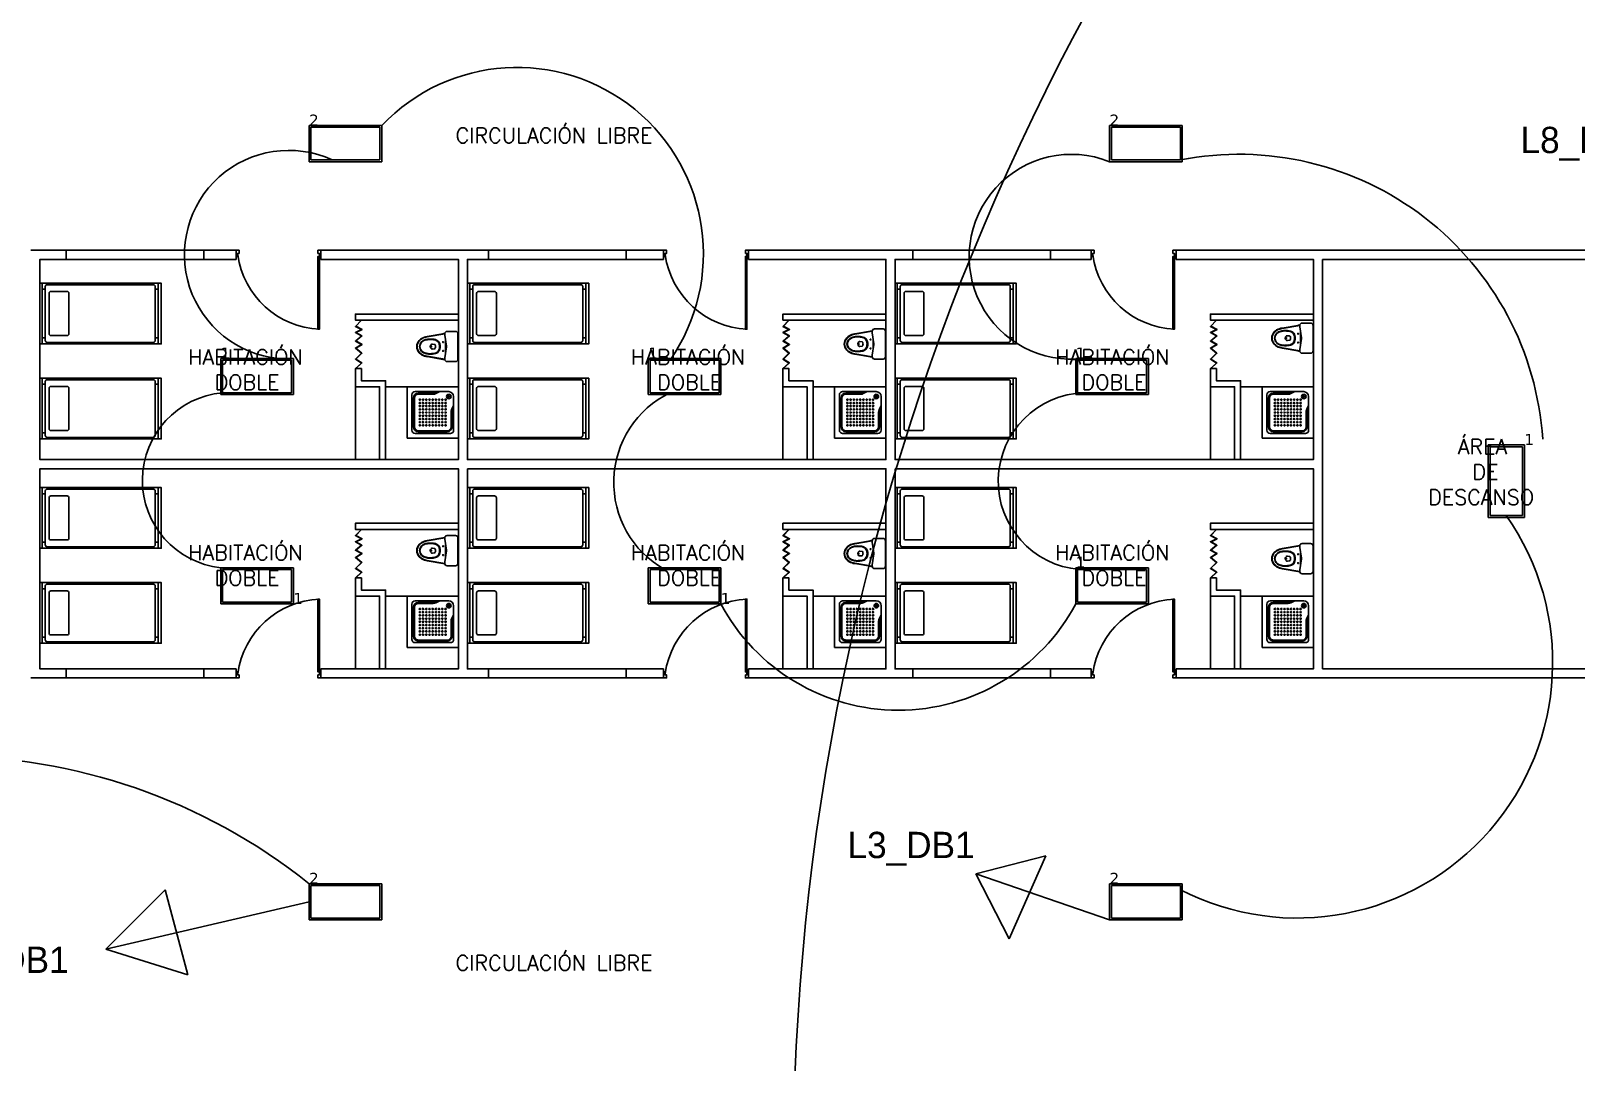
# Model space of a CAD drawing. Header units: metres. Extents: x -24 to 527, y -154 to 95.
# Drawn here: x 16.04 to 41.52, y 31.71 to 48.71 of the extents above; entities that cross this region are included whole.
import ezdxf

# ---------------------------------------------------------------- set-up
doc = ezdxf.new("R2010")
doc.units = ezdxf.units.M
doc.header["$MEASUREMENT"] = 0
for name, color, linetype in [('AN-TEXTO', 3, 'Continuous'), ('AR-MOBILIRIO', 1, 'Continuous'), ('AR-MUROS', 6, 'Continuous'), ('AR-PUERTAS', 2, 'Continuous'), ('AR-VENTANAS', 2, 'Continuous'), ('S.H.', 2, 'Continuous')]:
    doc.layers.add(name, color=color, linetype=linetype)
doc.styles.add('REGULAR-2.5', font='romans.shx', dxfattribs={"height": 2.5})
doc.styles.add('TableTextStyle', font='')
doc.styles.get('TableTextStyle').set_extended_font_data('VERDANA.TTF')

# ---------------------------------------------------------------- blocks, each defined once
blk = doc.blocks.new('31643339')
at = {"layer": 'AR-MOBILIRIO'}
for p, q in [((0.038, 0.5), (0.038, -0.5)), ((0.038, 0.4), (0.087, 0.4)), ((1.9, 0.4), (1.95, 0.4)), ((1.95, 0.5), (1.95, -0.5)), ((0.038, -0.4), (0.087, -0.4)), ((1.9, -0.4), (1.95, -0.4))]:
    blk.add_line(p, q, dxfattribs=at)
blk.add_lwpolyline([(0, -0.5), (0, 0.5), (2, 0.5), (2, -0.5)], close=True, dxfattribs=at)
for points in [[(1.87, 0.475, -0.414214), (1.9, 0.445), (1.9, -0.445, -0.414214), (1.87, -0.475), (0.117, -0.475, -0.414214), (0.087, -0.445), (0.087, 0.445, -0.414214), (0.117, 0.475)], [(0.15, -0.332, 0.414214), (0.18, -0.362), (0.447, -0.362, 0.414214), (0.477, -0.332), (0.477, 0.333, 0.414214), (0.447, 0.363), (0.18, 0.363, 0.414214), (0.15, 0.333)]]:
    blk.add_lwpolyline(points, format="xyb", close=True, dxfattribs=at)
blk = doc.blocks.new('AR-PUERTA 2')
at = {"layer": 'AR-PUERTAS', "linetype": 'Continuous'}
for points in [[(-1.354, -0.058), (-1.354, -0.008), (-1.329, -0.008), (-1.329, 0.042), (-1.379, 0.042), (-1.379, -0.058)], [(-0.029, -0.008), (-0.029, 0.042), (0.021, 0.042), (0.021, -0.058), (-0.004, -0.058), (-0.004, -0.008)], [(-0.004, -0.058), (-0.004, -1.258), (-0.029, -1.258), (-0.029, -0.058)]]:
    blk.add_lwpolyline(points, close=True, dxfattribs=at)
blk.add_arc((0.061, 0.169), 1.428, 188.1236, 267.3924, dxfattribs=at)
blk = doc.blocks.new('AR-PUERTA ACORDION')
at = {"layer": 'AR-PUERTAS'}
blk.add_lwpolyline([(-0.386, 0.049), (-0.288, -0.046), (-0.235, 0.057), (-0.185, -0.044), (-0.129, 0.054), (-0.046, -0.045), (0.01, 0.056), (0.073, -0.046), (0.158, 0.053), (0.252, -0.046), (0.317, 0.054), (0.41, -0.047), (0.41, -0.054), (0.318, 0.046), (0.253, -0.054), (0.158, 0.046), (0.072, -0.054), (0.01, 0.046), (-0.045, -0.054), (-0.128, 0.046), (-0.185, -0.054), (-0.235, 0.046), (-0.287, -0.054), (-0.39, 0.046)], close=True, dxfattribs=at)
blk = doc.blocks.new('A$C05366594')
at = {"layer": 'AR-MOBILIRIO', "linetype": 'Continuous'}
for p, q in [((0, 0), (0, 0.72)), ((0, 0.72), (0.72, 0.72)), ((0.113, 0.653), (0.585, 0.653)), ((0.428, 0.653), (0.397, 0.637)), ((0.72, 0.72), (0.72, 0)), ((0.068, 0.113), (0.068, 0.608)), ((0.09, 0.563), (0.09, 0.158)), ((0.367, 0.63), (0.158, 0.63)), ((0.653, 0.585), (0.653, 0.113)), ((0.63, 0.367), (0.63, 0.158)), ((0.653, 0.428), (0.637, 0.397)), ((0.72, 0), (0, 0)), ((0.608, 0.068), (0.113, 0.068)), ((0.563, 0.09), (0.158, 0.09))]:
    blk.add_line(p, q, dxfattribs=at)
at = {"layer": 'AR-MOBILIRIO', "color": 250}
for p, q in [((0.458, 0.653), (0.403, 0.625)), ((0.104, 0.563), (0.104, 0.158)), ((0.367, 0.617), (0.158, 0.617)), ((0.653, 0.458), (0.625, 0.403)), ((0.617, 0.367), (0.617, 0.158)), ((0.563, 0.104), (0.158, 0.104))]:
    blk.add_line(p, q, dxfattribs=at)
at = {"layer": 'AR-MOBILIRIO', "linetype": 'Continuous'}
for centre, major_axis, start_param, end_param in [((0.113, 0.608), (0.0318, 0.0318), 0.785398, 2.356194), ((0.585, 0.585), (0.0477, 0.0477), 5.497787, 7.068583), ((0.158, 0.563), (0.0477, 0.0477), 0.785398, 2.356194), ((0.367, 0.698), (0.0477, 0.0477), 3.926991, 4.390638), ((0.698, 0.367), (-0.0477, 0.0477), 0.321751, 0.785398), ((0.113, 0.113), (-0.0318, 0.0318), 0.785398, 2.356194), ((0.158, 0.158), (-0.0477, 0.0477), 0.785398, 2.356194), ((0.158, 0.158), (-0.0477, 0.0477), 0.785398, 2.356194), ((0.563, 0.158), (0.0477, 0.0477), 3.926991, 5.497787), ((0.608, 0.113), (-0.0318, 0.0318), 2.356194, 3.926991)]:
    blk.add_ellipse(centre, major_axis=major_axis, ratio=1, start_param=start_param, end_param=end_param, dxfattribs=at)
at = {"layer": 'AR-MOBILIRIO', "color": 250}
for centre, major_axis, start_param, end_param in [((0.158, 0.563), (-0.0382, 0.0382), -0.785398, 0.785398), ((0.18, 0.54), (-0.00636, 0.00636), -0.785398, 5.497787), ((0.18, 0.495), (-0.00636, 0.00636), -0.785398, 5.497787), ((0.18, 0.45), (-0.00636, 0.00636), -0.785398, 5.497787), ((0.225, 0.54), (0.00636, 0.00636), 0.785398, 7.068583), ((0.225, 0.495), (0.00636, 0.00636), 0.785398, 7.068583), ((0.225, 0.45), (0.00636, 0.00636), 0.785398, 7.068583), ((0.27, 0.54), (0.00636, 0.00636), 0.785398, 7.068583), ((0.27, 0.495), (0.00636, 0.00636), 0.785398, 7.068583), ((0.27, 0.45), (0.00636, 0.00636), 0.785398, 7.068583), ((0.315, 0.54), (-0.00636, 0.00636), -0.785398, 5.497787), ((0.315, 0.495), (-0.00636, 0.00636), -0.785398, 5.497787), ((0.315, 0.45), (-0.00636, 0.00636), -0.785398, 5.497787), ((0.36, 0.54), (-0.00636, 0.00636), -0.785398, 5.497787), ((0.36, 0.495), (-0.00636, 0.00636), -0.785398, 5.497787), ((0.36, 0.45), (-0.00636, 0.00636), -0.785398, 5.497787), ((0.367, 0.698), (0.0573, 0.0573), 3.926991, 4.390638), ((0.405, 0.54), (-0.00636, 0.00636), -0.785398, 5.497787), ((0.405, 0.495), (-0.00636, 0.00636), -0.785398, 5.497787), ((0.405, 0.45), (-0.00636, 0.00636), -0.785398, 5.497787), ((0.45, 0.54), (0.00636, 0.00636), 0.785398, 7.068583), ((0.45, 0.495), (0.00636, 0.00636), 0.785398, 7.068583), ((0.45, 0.45), (0.00636, 0.00636), 0.785398, 7.068583), ((0.495, 0.54), (0.00636, 0.00636), 0.785398, 7.068583), ((0.495, 0.495), (0.00636, 0.00636), 0.785398, 7.068583), ((0.495, 0.45), (0.00636, 0.00636), 0.785398, 7.068583), ((0.54, 0.54), (-0.00636, 0.00636), -0.785398, 5.497787), ((0.54, 0.495), (-0.00636, 0.00636), -0.785398, 5.497787), ((0.54, 0.45), (-0.00636, 0.00636), -0.785398, 5.497787), ((0.585, 0.585), (0.0223, 0.0223), 0.785398, 7.068583), ((0.585, 0.585), (-0.00955, 0.00955), -0.785398, 5.497787), ((0.576, 0.585), (0.00286, 0.00286), 0.785398, 7.068583), ((0.581, 0.592), (0.00286, 0.00286), 0.785398, 7.068583), ((0.581, 0.578), (0.00286, 0.00286), 0.785398, 7.068583), ((0.589, 0.592), (0.00286, 0.00286), 0.785398, 7.068583), ((0.589, 0.578), (0.00286, 0.00286), 0.785398, 7.068583), ((0.594, 0.585), (0.00286, 0.00286), 0.785398, 7.068583), ((0.18, 0.405), (-0.00636, 0.00636), -0.785398, 5.497787), ((0.18, 0.36), (-0.00636, 0.00636), -0.785398, 5.497787), ((0.18, 0.315), (-0.00636, 0.00636), -0.785398, 5.497787), ((0.18, 0.27), (-0.00636, 0.00636), -0.785398, 5.497787), ((0.18, 0.225), (-0.00636, 0.00636), -0.785398, 5.497787), ((0.225, 0.405), (0.00636, 0.00636), 0.785398, 7.068583), ((0.225, 0.36), (0.00636, 0.00636), 0.785398, 7.068583), ((0.225, 0.315), (0.00636, 0.00636), 0.785398, 7.068583), ((0.225, 0.27), (0.00636, 0.00636), 0.785398, 7.068583), ((0.225, 0.225), (0.00636, 0.00636), 0.785398, 7.068583), ((0.27, 0.405), (0.00636, 0.00636), 0.785398, 7.068583), ((0.27, 0.36), (0.00636, 0.00636), 0.785398, 7.068583), ((0.27, 0.315), (0.00636, 0.00636), 0.785398, 7.068583), ((0.27, 0.27), (0.00636, 0.00636), 0.785398, 7.068583), ((0.27, 0.225), (0.00636, 0.00636), 0.785398, 7.068583), ((0.315, 0.36), (-0.00636, 0.00636), -0.785398, 5.497787), ((0.315, 0.315), (-0.00636, 0.00636), -0.785398, 5.497787), ((0.315, 0.27), (-0.00636, 0.00636), -0.785398, 5.497787), ((0.315, 0.225), (-0.00636, 0.00636), -0.785398, 5.497787), ((0.315, 0.405), (-0.00636, 0.00636), -0.785398, 5.497787), ((0.36, 0.405), (-0.00636, 0.00636), -0.785398, 5.497787), ((0.36, 0.36), (-0.00636, 0.00636), -0.785398, 5.497787), ((0.36, 0.315), (-0.00636, 0.00636), -0.785398, 5.497787), ((0.36, 0.27), (-0.00636, 0.00636), -0.785398, 5.497787), ((0.36, 0.225), (-0.00636, 0.00636), -0.785398, 5.497787), ((0.405, 0.405), (-0.00636, 0.00636), -0.785398, 5.497787), ((0.405, 0.36), (-0.00636, 0.00636), -0.785398, 5.497787), ((0.405, 0.315), (-0.00636, 0.00636), -0.785398, 5.497787), ((0.405, 0.27), (-0.00636, 0.00636), -0.785398, 5.497787), ((0.405, 0.225), (-0.00636, 0.00636), -0.785398, 5.497787), ((0.45, 0.405), (0.00636, 0.00636), 0.785398, 7.068583), ((0.45, 0.36), (0.00636, 0.00636), 0.785398, 7.068583), ((0.45, 0.315), (0.00636, 0.00636), 0.785398, 7.068583), ((0.45, 0.27), (0.00636, 0.00636), 0.785398, 7.068583), ((0.45, 0.225), (0.00636, 0.00636), 0.785398, 7.068583), ((0.495, 0.405), (0.00636, 0.00636), 0.785398, 7.068583), ((0.495, 0.36), (0.00636, 0.00636), 0.785398, 7.068583), ((0.495, 0.315), (0.00636, 0.00636), 0.785398, 7.068583), ((0.495, 0.27), (0.00636, 0.00636), 0.785398, 7.068583), ((0.495, 0.225), (0.00636, 0.00636), 0.785398, 7.068583), ((0.54, 0.36), (-0.00636, 0.00636), -0.785398, 5.497787), ((0.54, 0.315), (-0.00636, 0.00636), -0.785398, 5.497787), ((0.54, 0.27), (-0.00636, 0.00636), -0.785398, 5.497787), ((0.54, 0.225), (-0.00636, 0.00636), -0.785398, 5.497787), ((0.54, 0.405), (-0.00636, 0.00636), -0.785398, 5.497787), ((0.698, 0.367), (-0.0573, 0.0573), 0.321751, 0.785398), ((0.158, 0.158), (-0.0382, 0.0382), 0.785398, 2.356194), ((0.158, 0.158), (0.0382, 0.0382), 2.356194, 3.926991), ((0.18, 0.18), (-0.00636, 0.00636), -0.785398, 5.497787), ((0.225, 0.18), (0.00636, 0.00636), 0.785398, 7.068583), ((0.27, 0.18), (0.00636, 0.00636), 0.785398, 7.068583), ((0.315, 0.18), (-0.00636, 0.00636), -0.785398, 5.497787), ((0.36, 0.18), (-0.00636, 0.00636), -0.785398, 5.497787), ((0.405, 0.18), (-0.00636, 0.00636), -0.785398, 5.497787), ((0.45, 0.18), (0.00636, 0.00636), 0.785398, 7.068583), ((0.495, 0.18), (0.00636, 0.00636), 0.785398, 7.068583), ((0.54, 0.18), (-0.00636, 0.00636), -0.785398, 5.497787), ((0.563, 0.158), (0.0382, 0.0382), 3.926991, 5.497787)]:
    blk.add_ellipse(centre, major_axis=major_axis, ratio=1, start_param=start_param, end_param=end_param, dxfattribs=at)
blk = doc.blocks.new('1p-toppiece')
at = {"layer": 'AR-MOBILIRIO'}
for p, q in [((-0.532, 0.174), (-0.265, 0.22)), ((-0.232, 0.219), (-0.531, 0.169)), ((-0.485, 0.003), (-0.485, 0.003)), ((-0.485, 0.003), (-0.485, 0.003)), ((-0.485, 0.003), (-0.485, 0.003)), ((-0.485, 0.003), (-0.485, 0.003)), ((-0.485, 0.003), (-0.485, 0.003)), ((-0.485, 0.003), (-0.485, 0.003)), ((-0.485, 0.003), (-0.485, 0.003)), ((-0.485, 0.003), (-0.485, 0.003)), ((-0.406, 0.039), (-0.443, 0.044)), ((-0.232, 0.22), (-0.232, 0.195)), ((-0.205, 0.008), (-0.232, 0.195)), ((-0.218, 0.098), (-0.218, 0.003)), ((-0.218, -0.093), (-0.218, 0.003)), ((-0.047, 0.26), (-0.192, 0.26)), ((-0.007, 0.22), (-0.007, -0.214)), ((-0.532, -0.169), (-0.265, -0.215)), ((-0.232, -0.214), (-0.531, -0.163)), ((-0.406, -0.034), (-0.443, -0.039)), ((-0.232, -0.189), (-0.205, -0.003)), ((-0.232, -0.189), (-0.232, -0.214)), ((-0.047, -0.254), (-0.192, -0.254))]:
    blk.add_line(p, q, dxfattribs=at)
blk.add_lwpolyline([(-0.467, -0.009, 0.139005), (-0.464, -0.009, 0.107089), (-0.461, -0.006, 0.080212), (-0.46, -0.002, 0.06796), (-0.459, 0.003, 0.06796), (-0.46, 0.007, 0.080212), (-0.461, 0.011, 0.107089), (-0.464, 0.014, 0.139005), (-0.467, 0.015, 0.139005), (-0.47, 0.014, 0.107089), (-0.473, 0.011, 0.080212), (-0.474, 0.007, 0.06796), (-0.475, 0.003, 0.06796), (-0.474, -0.002, 0.080212), (-0.473, -0.006, 0.107089), (-0.47, -0.009, 0.139005)], format="xyb", close=True, dxfattribs=at)
for centre in [(-0.26, 0.078), (-0.26, -0.072)]:
    blk.add_circle(centre, 0.008, dxfattribs=at)
for centre, radius, start, end in [((-0.545, -0.004), 0.165, 137.5273, 177.8064), ((-0.545, 0.009), 0.165, 182.1936, 222.4727), ((-0.545, -0.004), 0.159, 137.1746, 177.7477), ((-0.545, 0.009), 0.159, 182.2523, 222.8254), ((-0.518, -0.034), 0.206, 106.927, 136.493), ((-0.541, -0.003), 0.122, 134.1142, 177.24), ((-0.541, 0.008), 0.122, 182.76, 225.8858), ((-0.518, -0.034), 0.2, 106.5054, 136.1127), ((-0.541, -0.003), 0.115, 133.4423, 177.1285), ((-0.541, 0.008), 0.115, 182.8715, 226.5577), ((-0.519, -0.031), 0.157, 102.7254, 132.8308), ((-0.52, -0.03), 0.15, 101.8667, 132.1155), ((-0.482, -0.117), 0.296, 99.7929, 108.8085), ((-0.482, -0.12), 0.292, 99.5848, 108.4322), ((-0.482, -0.148), 0.279, 90.6669, 104.9929), ((-0.482, -0.156), 0.281, 90.6819, 104.1933), ((-0.474, -0.297), 0.428, 81.7587, 91.4179), ((-0.488, -0.362), 0.487, 81.705, 89.6761), ((-0.434, 0.003), 0.0456, 126.1832, 180), ((-0.434, 0.003), 0.0456, 180, 233.8168), ((-0.447, 0.019), 0.025, 82.2348, 126.1832), ((-0.434, -0.002), 0.123, 44.007, 82.2929), ((-0.431, -0.004), 0.132, 44.3018, 82.295), ((-0.408, 0.024), 0.015, 13.7696, 82.2348), ((-0.495, 0.003), 0.105, 0, 13.7696), ((-0.495, 0.003), 0.105, 346.2304, 0), ((-0.46, 0.006), 0.138, 358.6352, 34.0042), ((-0.46, -0.001), 0.138, 325.9958, 1.3648), ((-0.441, 0.008), 0.132, 357.4666, 37.446), ((-0.441, -0.003), 0.132, 322.554, 2.5334), ((-0.24, 0.073), 0.15, 87.0389, 99.7929), ((-0.192, 0.22), 0.04, 90, 180), ((-0.244, 0.003), 0.04, 351.6776, 8.3142), ((-0.047, 0.22), 0.04, 0, 90), ((-0.518, 0.039), 0.206, 223.507, 253.073), ((-0.518, 0.039), 0.2, 223.8873, 253.4946), ((-0.519, 0.036), 0.157, 227.1692, 257.2746), ((-0.52, 0.036), 0.15, 227.8845, 258.1333), ((-0.482, 0.122), 0.296, 251.1915, 260.2071), ((-0.482, 0.125), 0.292, 251.5678, 260.4152), ((-0.482, 0.153), 0.279, 255.0071, 269.3331), ((-0.482, 0.161), 0.281, 255.8067, 269.3181), ((-0.488, 0.368), 0.487, 270.3239, 278.295), ((-0.474, 0.302), 0.428, 268.5821, 278.2413), ((-0.447, -0.014), 0.025, 233.8168, 277.7652), ((-0.434, 0.007), 0.123, 277.7071, 315.993), ((-0.431, 0.009), 0.132, 277.705, 315.6982), ((-0.408, -0.019), 0.015, 277.7652, 346.2304), ((-0.24, -0.067), 0.15, 260.2071, 272.966), ((-0.192, -0.214), 0.04, 180, 270), ((-0.047, -0.214), 0.04, 270, 360)]:
    blk.add_arc(centre, radius, start, end, dxfattribs=at)

msp = doc.modelspace()

# ---------------------------------------------------------------- linework, layer by layer
at = {"layer": 'AR-MUROS'}
for p, q in [((19.426, 44.947), (19.426, 45.097)), ((20.826, 44.947), (20.826, 45.097)), ((26.476, 44.947), (26.476, 45.097)), ((27.876, 44.947), (27.876, 45.097)), ((33.526, 44.947), (33.526, 45.097)), ((34.926, 44.947), (34.926, 45.097)), ((21.393, 42.847), (21.393, 41.647)), ((28.443, 42.847), (28.443, 41.647)), ((35.493, 42.847), (35.493, 41.647)), ((21.393, 39.397), (21.393, 38.197)), ((28.443, 39.397), (28.443, 38.197)), ((35.493, 39.397), (35.493, 38.197)), ((19.426, 38.047), (19.426, 38.197)), ((20.826, 38.047), (20.826, 38.197)), ((26.476, 38.047), (26.476, 38.197)), ((27.876, 38.047), (27.876, 38.197)), ((33.526, 38.047), (33.526, 38.197)), ((34.926, 38.047), (34.926, 38.197))]:
    msp.add_line(p, q, dxfattribs=at)
for points in [[(26.476, 45.097), (20.826, 45.097), (20.826, 44.947), (23.092, 44.947), (23.092, 41.647), (16.192, 41.647), (16.192, 44.947), (19.426, 44.947), (19.426, 45.097), (16.042, 45.097)], [(27.876, 44.947), (30.142, 44.947), (30.142, 41.647), (23.242, 41.647), (23.242, 44.947), (26.476, 44.947)], [(33.526, 45.097), (27.876, 45.097)], [(34.926, 44.947), (37.192, 44.947), (37.192, 41.647), (30.292, 41.647), (30.292, 44.947), (33.526, 44.947)], [(37.342, 45.097), (34.926, 45.097)], [(37.342, 45.097), (43.292, 45.097), (43.292, 42.072)], [(37.342, 40.323), (37.342, 44.947)], [(37.342, 44.947), (43.142, 44.947), (43.142, 42.072)], [(23.092, 44.047), (21.393, 44.047), (21.393, 43.947), (23.092, 43.947)], [(30.142, 44.047), (28.443, 44.047), (28.443, 43.947), (30.142, 43.947)], [(37.192, 44.047), (35.493, 44.047), (35.493, 43.947), (37.192, 43.947)], [(21.892, 41.647), (21.892, 42.947), (21.493, 42.947), (21.493, 43.147), (21.393, 43.147), (21.393, 42.847), (21.792, 42.847), (21.792, 41.647)], [(28.942, 41.647), (28.942, 42.947), (28.543, 42.947), (28.543, 43.147), (28.443, 43.147), (28.443, 42.847), (28.842, 42.847), (28.842, 41.647)], [(35.992, 41.647), (35.992, 42.947), (35.593, 42.947), (35.593, 43.147), (35.493, 43.147), (35.493, 42.847), (35.892, 42.847), (35.892, 41.647)], [(21.892, 42.847), (23.092, 42.847)], [(28.942, 42.847), (30.142, 42.847)], [(35.992, 42.847), (37.192, 42.847)], [(19.426, 38.197), (16.192, 38.197), (16.192, 41.497), (23.092, 41.497), (23.092, 38.197), (20.826, 38.197)], [(23.242, 41.497), (23.242, 41.497), (23.242, 41.497)], [(23.242, 41.497), (30.142, 41.497), (30.142, 38.197), (27.876, 38.197)], [(26.476, 38.197), (23.242, 38.197), (23.242, 41.497)], [(30.292, 41.497), (30.292, 41.497), (30.292, 41.497)], [(30.292, 41.497), (37.192, 41.497), (37.192, 38.197), (34.926, 38.197)], [(33.526, 38.197), (30.292, 38.197), (30.292, 41.497)], [(37.342, 41.497), (37.342, 38.197)], [(43.292, 41.072), (43.292, 38.047), (37.342, 38.047)], [(43.142, 41.072), (43.142, 38.197), (37.342, 38.197)], [(23.092, 40.597), (21.393, 40.597), (21.393, 40.497), (23.092, 40.497)], [(30.142, 40.597), (28.443, 40.597), (28.443, 40.497), (30.142, 40.497)], [(37.192, 40.597), (35.493, 40.597), (35.493, 40.497), (37.192, 40.497)], [(21.892, 38.197), (21.892, 39.497), (21.493, 39.497), (21.493, 39.697), (21.393, 39.697), (21.393, 39.397), (21.792, 39.397), (21.792, 38.197)], [(28.942, 38.197), (28.942, 39.497), (28.543, 39.497), (28.543, 39.697), (28.443, 39.697), (28.443, 39.397), (28.842, 39.397), (28.842, 38.197)], [(35.992, 38.197), (35.992, 39.497), (35.593, 39.497), (35.593, 39.697), (35.493, 39.697), (35.493, 39.397), (35.892, 39.397), (35.892, 38.197)], [(21.892, 39.397), (23.092, 39.397)], [(28.942, 39.397), (30.142, 39.397)], [(35.992, 39.397), (37.192, 39.397)], [(19.426, 38.047), (16.042, 38.047)], [(23.242, 38.047), (23.242, 38.047), (20.826, 38.047)], [(26.476, 38.047), (23.092, 38.047)], [(30.292, 38.047), (30.292, 38.047), (27.876, 38.047)], [(33.526, 38.047), (30.142, 38.047)], [(37.342, 38.047), (34.926, 38.047)]]:
    msp.add_lwpolyline(points, dxfattribs=at)
at = {"layer": 'AR-PUERTAS'}
for p, q in [((31.626, 34.819), (32.78, 35.116)), ((32.78, 35.116), (32.174, 33.746)), ((33.831, 34.058), (31.626, 34.819)), ((32.174, 33.746), (31.626, 34.819)), ((17.276, 33.575), (18.257, 34.555)), ((18.257, 34.555), (18.628, 33.151)), ((20.631, 34.356), (17.276, 33.575)), ((18.628, 33.151), (17.276, 33.575))]:
    msp.add_line(p, q, dxfattribs=at)
for centre in [(68.692, 29.912), (16.426, 29.146)]:
    msp.add_circle(centre, 40.081, dxfattribs=at)
for centre, radius, start, end in [((24.059, 45.04), 3.073, 325.1756, 136.5298), ((20.293, 45.026), 1.719, 65.3165, 264.535), ((33.203, 44.991), 1.688, 68.1519, 277.0688), ((35.961, 41.659), 5.022, 3.7135, 101.0505), ((19.328, 41.305), 1.448, 94.9346, 263.873), ((27.298, 41.269), 1.644, 115.8422, 240.6915), ((33.454, 41.29), 1.459, 91.6874, 265.2643), ((36.924, 38.302), 4.213, 242.8062, 35.0743), ((30.347, 40.834), 3.319, 208.149, 331.8509), ((14.629, 27.154), 9.606, 51.3346, 128.6654)]:
    msp.add_arc(centre, radius, start, end, dxfattribs=at)
at = {"layer": 'AR-VENTANAS'}
for points in [[(16.625, 45.097), (18.895, 45.097), (18.895, 44.947), (16.625, 44.947)], [(23.59, 45.097), (25.86, 45.097), (25.86, 44.947), (23.59, 44.947)], [(30.587, 45.097), (32.857, 45.097), (32.857, 44.947), (30.587, 44.947)], [(16.625, 38.197), (18.895, 38.197), (18.895, 38.047), (16.625, 38.047)], [(23.59, 38.197), (25.86, 38.197), (25.86, 38.047), (23.59, 38.047)], [(30.587, 38.197), (32.857, 38.197), (32.857, 38.047), (30.587, 38.047)]]:
    msp.add_lwpolyline(points, close=True, dxfattribs=at)
at = {"layer": 'Defpoints'}
for points in [[(21.828, 47.155, 0), (20.631, 47.155, 0)], [(20.631, 47.155, 0), (20.631, 47.155, 0)], [(20.631, 47.155, 0), (21.828, 47.155, 0)], [(20.631, 47.155, 0), (20.631, 46.558, 0)], [(20.631, 46.558, 0), (20.631, 47.155, 0)], [(20.631, 47.155, 0), (20.631, 47.155, 0)], [(20.631, 46.558, 0), (20.631, 47.155, 0)], [(20.631, 47.155, 0), (21.828, 47.155, 0)], [(20.631, 47.155, 0), (20.631, 46.558, 0)], [(21.828, 47.155, 0), (20.631, 47.155, 0)], [(21.828, 47.155, 0), (21.828, 47.155, 0)], [(21.828, 46.558, 0), (21.828, 47.155, 0)], [(21.828, 47.155, 0), (21.828, 47.155, 0)], [(21.828, 47.155, 0), (21.828, 46.558, 0)], [(21.828, 47.155, 0), (21.828, 46.558, 0)], [(21.828, 46.558, 0), (21.828, 47.155, 0)], [(35.028, 47.155, 0), (33.831, 47.155, 0)], [(33.831, 47.155, 0), (33.831, 47.155, 0)], [(33.831, 47.155, 0), (35.028, 47.155, 0)], [(33.831, 47.155, 0), (33.831, 46.558, 0)], [(33.831, 46.558, 0), (33.831, 47.155, 0)], [(33.831, 47.155, 0), (33.831, 47.155, 0)], [(33.831, 46.558, 0), (33.831, 47.155, 0)], [(33.831, 47.155, 0), (35.028, 47.155, 0)], [(33.831, 47.155, 0), (33.831, 46.558, 0)], [(35.028, 47.155, 0), (33.831, 47.155, 0)], [(35.028, 47.155, 0), (35.028, 47.155, 0)], [(35.028, 46.558, 0), (35.028, 47.155, 0)], [(35.028, 47.155, 0), (35.028, 47.155, 0)], [(35.028, 47.155, 0), (35.028, 46.558, 0)], [(35.028, 47.155, 0), (35.028, 46.558, 0)], [(35.028, 46.558, 0), (35.028, 47.155, 0)], [(21.798, 47.125, 0), (20.661, 47.125, 0)], [(20.661, 47.125, 0), (20.661, 46.588, 0)], [(20.661, 47.125, 0), (21.798, 47.125, 0)], [(20.661, 46.588, 0), (20.661, 47.125, 0)], [(21.798, 46.588, 0), (21.798, 47.125, 0)], [(21.798, 47.125, 0), (21.798, 46.588, 0)], [(34.998, 47.125, 0), (33.861, 47.125, 0)], [(33.861, 47.125, 0), (33.861, 46.588, 0)], [(33.861, 47.125, 0), (34.998, 47.125, 0)], [(33.861, 46.588, 0), (33.861, 47.125, 0)], [(34.998, 46.588, 0), (34.998, 47.125, 0)], [(34.998, 47.125, 0), (34.998, 46.588, 0)], [(20.631, 46.558, 0), (20.631, 46.558, 0)], [(20.631, 46.558, 0), (21.828, 46.558, 0)], [(21.828, 46.558, 0), (20.631, 46.558, 0)], [(20.631, 46.558, 0), (20.631, 46.558, 0)], [(21.828, 46.558, 0), (20.631, 46.558, 0)], [(20.631, 46.558, 0), (21.828, 46.558, 0)], [(20.661, 46.588, 0), (21.798, 46.588, 0)], [(21.798, 46.588, 0), (20.661, 46.588, 0)], [(21.828, 46.558, 0), (21.828, 46.558, 0)], [(21.828, 46.558, 0), (21.828, 46.558, 0)], [(33.831, 46.558, 0), (33.831, 46.558, 0)], [(33.831, 46.558, 0), (35.028, 46.558, 0)], [(35.028, 46.558, 0), (33.831, 46.558, 0)], [(33.831, 46.558, 0), (33.831, 46.558, 0)], [(35.028, 46.558, 0), (33.831, 46.558, 0)], [(33.831, 46.558, 0), (35.028, 46.558, 0)], [(33.861, 46.588, 0), (34.998, 46.588, 0)], [(34.998, 46.588, 0), (33.861, 46.588, 0)], [(35.028, 46.558, 0), (35.028, 46.558, 0)], [(35.028, 46.558, 0), (35.028, 46.558, 0)], [(20.37, 43.315, 0), (19.173, 43.315, 0)], [(19.173, 43.315, 0), (19.173, 43.315, 0)], [(19.173, 43.315, 0), (20.37, 43.315, 0)], [(19.173, 43.315, 0), (19.173, 42.718, 0)], [(19.173, 42.718, 0), (19.173, 43.315, 0)], [(19.173, 43.315, 0), (19.173, 43.315, 0)], [(19.173, 42.718, 0), (19.173, 43.315, 0)], [(19.173, 43.315, 0), (20.37, 43.315, 0)], [(19.173, 43.315, 0), (19.173, 42.718, 0)], [(20.37, 43.315, 0), (19.173, 43.315, 0)], [(20.34, 43.285, 0), (19.203, 43.285, 0)], [(19.203, 43.285, 0), (19.203, 42.748, 0)], [(19.203, 43.285, 0), (20.34, 43.285, 0)], [(19.203, 42.748, 0), (19.203, 43.285, 0)], [(20.34, 42.748, 0), (20.34, 43.285, 0)], [(20.34, 43.285, 0), (20.34, 42.748, 0)], [(20.37, 43.315, 0), (20.37, 43.315, 0)], [(20.37, 42.718, 0), (20.37, 43.315, 0)], [(20.37, 43.315, 0), (20.37, 43.315, 0)], [(20.37, 43.315, 0), (20.37, 42.718, 0)], [(20.37, 43.315, 0), (20.37, 42.718, 0)], [(20.37, 42.718, 0), (20.37, 43.315, 0)], [(27.42, 43.315, 0), (26.223, 43.315, 0)], [(26.223, 43.315, 0), (26.223, 43.315, 0)], [(26.223, 43.315, 0), (27.42, 43.315, 0)], [(26.223, 43.315, 0), (26.223, 42.718, 0)], [(26.223, 42.718, 0), (26.223, 43.315, 0)], [(26.223, 43.315, 0), (26.223, 43.315, 0)], [(26.223, 42.718, 0), (26.223, 43.315, 0)], [(26.223, 43.315, 0), (27.42, 43.315, 0)], [(26.223, 43.315, 0), (26.223, 42.718, 0)], [(27.42, 43.315, 0), (26.223, 43.315, 0)], [(27.39, 43.285, 0), (26.253, 43.285, 0)], [(26.253, 43.285, 0), (26.253, 42.748, 0)], [(26.253, 43.285, 0), (27.39, 43.285, 0)], [(26.253, 42.748, 0), (26.253, 43.285, 0)], [(27.39, 42.748, 0), (27.39, 43.285, 0)], [(27.39, 43.285, 0), (27.39, 42.748, 0)], [(27.42, 43.315, 0), (27.42, 43.315, 0)], [(27.42, 42.718, 0), (27.42, 43.315, 0)], [(27.42, 43.315, 0), (27.42, 43.315, 0)], [(27.42, 43.315, 0), (27.42, 42.718, 0)], [(27.42, 43.315, 0), (27.42, 42.718, 0)], [(27.42, 42.718, 0), (27.42, 43.315, 0)], [(34.47, 43.315, 0), (33.273, 43.315, 0)], [(33.273, 43.315, 0), (33.273, 43.315, 0)], [(33.273, 43.315, 0), (34.47, 43.315, 0)], [(33.273, 43.315, 0), (33.273, 42.718, 0)], [(33.273, 42.718, 0), (33.273, 43.315, 0)], [(33.273, 43.315, 0), (33.273, 43.315, 0)], [(33.273, 42.718, 0), (33.273, 43.315, 0)], [(33.273, 43.315, 0), (34.47, 43.315, 0)], [(33.273, 43.315, 0), (33.273, 42.718, 0)], [(34.47, 43.315, 0), (33.273, 43.315, 0)], [(34.44, 43.285, 0), (33.303, 43.285, 0)], [(33.303, 43.285, 0), (33.303, 42.748, 0)], [(33.303, 43.285, 0), (34.44, 43.285, 0)], [(33.303, 42.748, 0), (33.303, 43.285, 0)], [(34.44, 42.748, 0), (34.44, 43.285, 0)], [(34.44, 43.285, 0), (34.44, 42.748, 0)], [(34.47, 43.315, 0), (34.47, 43.315, 0)], [(34.47, 42.718, 0), (34.47, 43.315, 0)], [(34.47, 43.315, 0), (34.47, 43.315, 0)], [(34.47, 43.315, 0), (34.47, 42.718, 0)], [(34.47, 43.315, 0), (34.47, 42.718, 0)], [(34.47, 42.718, 0), (34.47, 43.315, 0)], [(19.173, 42.718, 0), (19.173, 42.718, 0)], [(19.173, 42.718, 0), (20.37, 42.718, 0)], [(20.37, 42.718, 0), (19.173, 42.718, 0)], [(19.173, 42.718, 0), (19.173, 42.718, 0)], [(20.37, 42.718, 0), (19.173, 42.718, 0)], [(19.173, 42.718, 0), (20.37, 42.718, 0)], [(19.203, 42.748, 0), (20.34, 42.748, 0)], [(20.34, 42.748, 0), (19.203, 42.748, 0)], [(20.37, 42.718, 0), (20.37, 42.718, 0)], [(20.37, 42.718, 0), (20.37, 42.718, 0)], [(26.223, 42.718, 0), (26.223, 42.718, 0)], [(26.223, 42.718, 0), (27.42, 42.718, 0)], [(27.42, 42.718, 0), (26.223, 42.718, 0)], [(26.223, 42.718, 0), (26.223, 42.718, 0)], [(27.42, 42.718, 0), (26.223, 42.718, 0)], [(26.223, 42.718, 0), (27.42, 42.718, 0)], [(26.253, 42.748, 0), (27.39, 42.748, 0)], [(27.39, 42.748, 0), (26.253, 42.748, 0)], [(27.42, 42.718, 0), (27.42, 42.718, 0)], [(27.42, 42.718, 0), (27.42, 42.718, 0)], [(33.273, 42.718, 0), (33.273, 42.718, 0)], [(33.273, 42.718, 0), (34.47, 42.718, 0)], [(34.47, 42.718, 0), (33.273, 42.718, 0)], [(33.273, 42.718, 0), (33.273, 42.718, 0)], [(34.47, 42.718, 0), (33.273, 42.718, 0)], [(33.273, 42.718, 0), (34.47, 42.718, 0)], [(33.303, 42.748, 0), (34.44, 42.748, 0)], [(34.44, 42.748, 0), (33.303, 42.748, 0)], [(34.47, 42.718, 0), (34.47, 42.718, 0)], [(34.47, 42.718, 0), (34.47, 42.718, 0)], [(40.671, 41.89, 0), (40.074, 41.89, 0)], [(40.074, 41.89, 0), (40.074, 41.89, 0)], [(40.074, 41.89, 0), (40.671, 41.89, 0)], [(40.074, 41.89, 0), (40.074, 40.693, 0)], [(40.074, 40.693, 0), (40.074, 41.89, 0)], [(40.074, 41.89, 0), (40.074, 41.89, 0)], [(40.074, 40.693, 0), (40.074, 41.89, 0)], [(40.074, 41.89, 0), (40.671, 41.89, 0)], [(40.671, 41.89, 0), (40.074, 41.89, 0)], [(40.074, 41.89, 0), (40.074, 40.693, 0)], [(40.641, 41.86, 0), (40.104, 41.86, 0)], [(40.104, 41.86, 0), (40.104, 40.723, 0)], [(40.104, 40.723, 0), (40.104, 41.86, 0)], [(40.104, 41.86, 0), (40.641, 41.86, 0)], [(40.641, 40.723, 0), (40.641, 41.86, 0)], [(40.641, 41.86, 0), (40.641, 40.723, 0)], [(40.671, 40.693, 0), (40.671, 41.89, 0)], [(40.671, 41.89, 0), (40.671, 41.89, 0)], [(40.671, 41.89, 0), (40.671, 40.693, 0)], [(40.671, 41.89, 0), (40.671, 41.89, 0)], [(40.671, 41.89, 0), (40.671, 40.693, 0)], [(40.671, 40.693, 0), (40.671, 41.89, 0)], [(40.074, 40.693, 0), (40.074, 40.693, 0)], [(40.074, 40.693, 0), (40.671, 40.693, 0)], [(40.671, 40.693, 0), (40.074, 40.693, 0)], [(40.074, 40.693, 0), (40.074, 40.693, 0)], [(40.671, 40.693, 0), (40.074, 40.693, 0)], [(40.074, 40.693, 0), (40.671, 40.693, 0)], [(40.104, 40.723, 0), (40.641, 40.723, 0)], [(40.641, 40.723, 0), (40.104, 40.723, 0)], [(40.671, 40.693, 0), (40.671, 40.693, 0)], [(40.671, 40.693, 0), (40.671, 40.693, 0)], [(20.37, 39.865, 0), (19.173, 39.865, 0)], [(19.173, 39.865, 0), (19.173, 39.865, 0)], [(19.173, 39.865, 0), (20.37, 39.865, 0)], [(19.173, 39.865, 0), (19.173, 39.268, 0)], [(19.173, 39.268, 0), (19.173, 39.865, 0)], [(19.173, 39.865, 0), (19.173, 39.865, 0)], [(19.173, 39.268, 0), (19.173, 39.865, 0)], [(19.173, 39.865, 0), (20.37, 39.865, 0)], [(20.37, 39.865, 0), (19.173, 39.865, 0)], [(19.173, 39.865, 0), (19.173, 39.268, 0)], [(20.34, 39.835, 0), (19.203, 39.835, 0)], [(19.203, 39.835, 0), (19.203, 39.298, 0)], [(19.203, 39.298, 0), (19.203, 39.835, 0)], [(19.203, 39.835, 0), (20.34, 39.835, 0)], [(20.34, 39.298, 0), (20.34, 39.835, 0)], [(20.34, 39.835, 0), (20.34, 39.298, 0)], [(20.37, 39.268, 0), (20.37, 39.865, 0)], [(20.37, 39.865, 0), (20.37, 39.865, 0)], [(20.37, 39.865, 0), (20.37, 39.268, 0)], [(20.37, 39.865, 0), (20.37, 39.865, 0)], [(20.37, 39.865, 0), (20.37, 39.268, 0)], [(20.37, 39.268, 0), (20.37, 39.865, 0)], [(27.42, 39.865, 0), (26.223, 39.865, 0)], [(26.223, 39.865, 0), (26.223, 39.865, 0)], [(26.223, 39.865, 0), (27.42, 39.865, 0)], [(26.223, 39.865, 0), (26.223, 39.268, 0)], [(26.223, 39.268, 0), (26.223, 39.865, 0)], [(26.223, 39.865, 0), (26.223, 39.865, 0)], [(26.223, 39.268, 0), (26.223, 39.865, 0)], [(26.223, 39.865, 0), (27.42, 39.865, 0)], [(27.42, 39.865, 0), (26.223, 39.865, 0)], [(26.223, 39.865, 0), (26.223, 39.268, 0)], [(27.39, 39.835, 0), (26.253, 39.835, 0)], [(26.253, 39.835, 0), (26.253, 39.298, 0)], [(26.253, 39.298, 0), (26.253, 39.835, 0)], [(26.253, 39.835, 0), (27.39, 39.835, 0)], [(27.39, 39.298, 0), (27.39, 39.835, 0)], [(27.39, 39.835, 0), (27.39, 39.298, 0)], [(27.42, 39.268, 0), (27.42, 39.865, 0)], [(27.42, 39.865, 0), (27.42, 39.865, 0)], [(27.42, 39.865, 0), (27.42, 39.268, 0)], [(27.42, 39.865, 0), (27.42, 39.865, 0)], [(27.42, 39.865, 0), (27.42, 39.268, 0)], [(27.42, 39.268, 0), (27.42, 39.865, 0)], [(34.47, 39.865, 0), (33.273, 39.865, 0)], [(33.273, 39.865, 0), (33.273, 39.865, 0)], [(33.273, 39.865, 0), (34.47, 39.865, 0)], [(33.273, 39.865, 0), (33.273, 39.268, 0)], [(33.273, 39.268, 0), (33.273, 39.865, 0)], [(33.273, 39.865, 0), (33.273, 39.865, 0)], [(33.273, 39.268, 0), (33.273, 39.865, 0)], [(33.273, 39.865, 0), (34.47, 39.865, 0)], [(33.273, 39.865, 0), (33.273, 39.268, 0)], [(34.47, 39.865, 0), (33.273, 39.865, 0)], [(34.44, 39.835, 0), (33.303, 39.835, 0)], [(33.303, 39.835, 0), (33.303, 39.298, 0)], [(33.303, 39.835, 0), (34.44, 39.835, 0)], [(33.303, 39.298, 0), (33.303, 39.835, 0)], [(34.44, 39.298, 0), (34.44, 39.835, 0)], [(34.44, 39.835, 0), (34.44, 39.298, 0)], [(34.47, 39.865, 0), (34.47, 39.865, 0)], [(34.47, 39.268, 0), (34.47, 39.865, 0)], [(34.47, 39.865, 0), (34.47, 39.865, 0)], [(34.47, 39.865, 0), (34.47, 39.268, 0)], [(34.47, 39.865, 0), (34.47, 39.268, 0)], [(34.47, 39.268, 0), (34.47, 39.865, 0)], [(19.173, 39.268, 0), (20.37, 39.268, 0)], [(20.37, 39.268, 0), (19.173, 39.268, 0)], [(19.173, 39.268, 0), (19.173, 39.268, 0)], [(19.173, 39.268, 0), (19.173, 39.268, 0)], [(20.37, 39.268, 0), (19.173, 39.268, 0)], [(19.173, 39.268, 0), (20.37, 39.268, 0)], [(19.203, 39.298, 0), (20.34, 39.298, 0)], [(20.34, 39.298, 0), (19.203, 39.298, 0)], [(20.37, 39.268, 0), (20.37, 39.268, 0)], [(20.37, 39.268, 0), (20.37, 39.268, 0)], [(26.223, 39.268, 0), (27.42, 39.268, 0)], [(27.42, 39.268, 0), (26.223, 39.268, 0)], [(26.223, 39.268, 0), (26.223, 39.268, 0)], [(26.223, 39.268, 0), (26.223, 39.268, 0)], [(27.42, 39.268, 0), (26.223, 39.268, 0)], [(26.223, 39.268, 0), (27.42, 39.268, 0)], [(26.253, 39.298, 0), (27.39, 39.298, 0)], [(27.39, 39.298, 0), (26.253, 39.298, 0)], [(27.42, 39.268, 0), (27.42, 39.268, 0)], [(27.42, 39.268, 0), (27.42, 39.268, 0)], [(33.273, 39.268, 0), (33.273, 39.268, 0)], [(33.273, 39.268, 0), (34.47, 39.268, 0)], [(34.47, 39.268, 0), (33.273, 39.268, 0)], [(33.273, 39.268, 0), (33.273, 39.268, 0)], [(34.47, 39.268, 0), (33.273, 39.268, 0)], [(33.273, 39.268, 0), (34.47, 39.268, 0)], [(33.303, 39.298, 0), (34.44, 39.298, 0)], [(34.44, 39.298, 0), (33.303, 39.298, 0)], [(34.47, 39.268, 0), (34.47, 39.268, 0)], [(34.47, 39.268, 0), (34.47, 39.268, 0)], [(21.828, 34.655, 0), (20.631, 34.655, 0)], [(20.631, 34.655, 0), (20.631, 34.655, 0)], [(20.631, 34.655, 0), (21.828, 34.655, 0)], [(20.631, 34.655, 0), (20.631, 34.058, 0)], [(20.631, 34.058, 0), (20.631, 34.655, 0)], [(20.631, 34.655, 0), (20.631, 34.655, 0)], [(20.631, 34.058, 0), (20.631, 34.655, 0)], [(20.631, 34.655, 0), (21.828, 34.655, 0)], [(20.631, 34.655, 0), (20.631, 34.058, 0)], [(21.828, 34.655, 0), (20.631, 34.655, 0)], [(21.828, 34.655, 0), (21.828, 34.655, 0)], [(21.828, 34.058, 0), (21.828, 34.655, 0)], [(21.828, 34.655, 0), (21.828, 34.655, 0)], [(21.828, 34.655, 0), (21.828, 34.058, 0)], [(21.828, 34.655, 0), (21.828, 34.058, 0)], [(21.828, 34.058, 0), (21.828, 34.655, 0)], [(35.028, 34.655, 0), (33.831, 34.655, 0)], [(33.831, 34.655, 0), (33.831, 34.655, 0)], [(33.831, 34.655, 0), (35.028, 34.655, 0)], [(33.831, 34.655, 0), (33.831, 34.058, 0)], [(33.831, 34.058, 0), (33.831, 34.655, 0)], [(33.831, 34.655, 0), (33.831, 34.655, 0)], [(33.831, 34.058, 0), (33.831, 34.655, 0)], [(33.831, 34.655, 0), (35.028, 34.655, 0)], [(33.831, 34.655, 0), (33.831, 34.058, 0)], [(35.028, 34.655, 0), (33.831, 34.655, 0)], [(35.028, 34.655, 0), (35.028, 34.655, 0)], [(35.028, 34.058, 0), (35.028, 34.655, 0)], [(35.028, 34.655, 0), (35.028, 34.655, 0)], [(35.028, 34.655, 0), (35.028, 34.058, 0)], [(35.028, 34.655, 0), (35.028, 34.058, 0)], [(35.028, 34.058, 0), (35.028, 34.655, 0)], [(21.798, 34.625, 0), (20.661, 34.625, 0)], [(20.661, 34.625, 0), (20.661, 34.088, 0)], [(20.661, 34.625, 0), (21.798, 34.625, 0)], [(20.661, 34.088, 0), (20.661, 34.625, 0)], [(21.798, 34.088, 0), (21.798, 34.625, 0)], [(21.798, 34.625, 0), (21.798, 34.088, 0)], [(34.998, 34.625, 0), (33.861, 34.625, 0)], [(33.861, 34.625, 0), (33.861, 34.088, 0)], [(33.861, 34.625, 0), (34.998, 34.625, 0)], [(33.861, 34.088, 0), (33.861, 34.625, 0)], [(34.998, 34.088, 0), (34.998, 34.625, 0)], [(34.998, 34.625, 0), (34.998, 34.088, 0)], [(20.631, 34.058, 0), (20.631, 34.058, 0)], [(20.631, 34.058, 0), (21.828, 34.058, 0)], [(21.828, 34.058, 0), (20.631, 34.058, 0)], [(20.631, 34.058, 0), (20.631, 34.058, 0)], [(21.828, 34.058, 0), (20.631, 34.058, 0)], [(20.631, 34.058, 0), (21.828, 34.058, 0)], [(20.661, 34.088, 0), (21.798, 34.088, 0)], [(21.798, 34.088, 0), (20.661, 34.088, 0)], [(21.828, 34.058, 0), (21.828, 34.058, 0)], [(21.828, 34.058, 0), (21.828, 34.058, 0)], [(33.831, 34.058, 0), (33.831, 34.058, 0)], [(33.831, 34.058, 0), (35.028, 34.058, 0)], [(35.028, 34.058, 0), (33.831, 34.058, 0)], [(33.831, 34.058, 0), (33.831, 34.058, 0)], [(35.028, 34.058, 0), (33.831, 34.058, 0)], [(33.831, 34.058, 0), (35.028, 34.058, 0)], [(33.861, 34.088, 0), (34.998, 34.088, 0)], [(34.998, 34.088, 0), (33.861, 34.088, 0)], [(35.028, 34.058, 0), (35.028, 34.058, 0)], [(35.028, 34.058, 0), (35.028, 34.058, 0)]]:
    msp.add_polyline3d(points, dxfattribs=at)

# ---------------------------------------------------------------- block references
at = {"layer": 'AR-MOBILIRIO'}
for p in [(16.192, 44.055), (23.242, 44.055), (30.292, 44.055), (16.192, 42.489), (23.242, 42.489), (30.292, 42.489), (16.192, 40.685), (23.242, 40.685), (30.292, 40.685), (16.192, 39.119), (23.242, 39.119), (30.292, 39.119)]:
    msp.add_blockref('31643339', p, dxfattribs=at)
at = {"layer": 'AR-MOBILIRIO', "xscale": 1.176120000000083, "yscale": 1.176120000000083, "zscale": 1.176120000000083}
for p in [(22.245, 42), (29.295, 42), (36.345, 42), (22.245, 38.55), (29.295, 38.55), (36.345, 38.55)]:
    msp.add_blockref('A$C05366594', p, dxfattribs=at)
at = {"layer": 'AR-MUROS'}
for p in [(20.805, 45.055), (27.855, 45.055), (34.905, 45.055)]:
    msp.add_blockref('AR-PUERTA 2', p, dxfattribs=at)
at = {"layer": 'AR-MUROS', "xscale": -1, "rotation": 180}
for p in [(20.805, 38.089), (27.855, 38.089), (34.905, 38.089)]:
    msp.add_blockref('AR-PUERTA 2', p, dxfattribs=at)
at = {"layer": 'AR-VENTANAS', "rotation": 270}
for p in [(21.447, 43.557), (28.497, 43.557), (35.547, 43.557), (21.447, 40.107), (28.497, 40.107), (35.547, 40.107)]:
    msp.add_blockref('AR-PUERTA ACORDION', p, dxfattribs=at)
at = {"layer": 'S.H.', "xscale": 0.9681450398693042, "yscale": 0.9681450398693042, "zscale": 0.9681450398693042}
for p in [(37.192, 43.647), (23.092, 43.508), (30.142, 43.55), (23.092, 40.144), (30.142, 40.096), (37.192, 40.012)]:
    msp.add_blockref('1p-toppiece', p, dxfattribs=at)

# ---------------------------------------------------------------- texts
at = {"layer": 'AN-TEXTO', "char_height": 0.25, "attachment_point": 1, "style": 'REGULAR-2.5'}
for s, width, heights, insert in [('\\pi1.09558;CIRCULACIÓN LIBRE ', 5.7864, [0.31], (21.951, 47.116)), ('\\pi-0.03715;HABITACIÓN\\P\\pi0.39738;DOBLE', 1.9138, [1.229], (18.675, 43.463)), ('\\pi-0.03715;HABITACIÓN\\P\\pi0.39738;DOBLE', 1.9138, [1.229], (25.974, 43.463)), ('\\pi-0.03715;HABITACIÓN\\P\\pi0.39738;DOBLE', 1.9138, [1.229], (32.971, 43.463)), ('\\pi0.51642;ÁREA\\P\\pi0.75452;DE\\P\\pi0.02833;DESCANSO', 1.9138, [1.229], (39.058, 41.985)), ('\\pi-0.03715;HABITACIÓN\\P\\pi0.39738;DOBLE', 1.9138, [1.229], (18.675, 40.238)), ('\\pi-0.03715;HABITACIÓN\\P\\pi0.39738;DOBLE', 1.9138, [1.229], (25.974, 40.238)), ('\\pi-0.03715;HABITACIÓN\\P\\pi0.39738;DOBLE', 1.9138, [1.229], (32.971, 40.238)), ('\\pi1.09558;CIRCULACIÓN LIBRE ', 5.7864, [0.31], (21.951, 33.475))]:
    msp.add_mtext_dynamic_manual_height_columns(s, width=width, gutter_width=1.25, heights=heights, dxfattribs=dict(at, insert=insert))
at = {"layer": 'AR-PUERTAS', "char_height": 0.4337, "attachment_point": 1}
for s, insert in [('L8_DB1', (40.607, 47.133)), ('L3_DB1', (29.509, 35.511)), ('L2_DB1', (14.569, 33.618))]:
    msp.add_mtext_dynamic_manual_height_columns(s, width=0.43374, gutter_width=2.169, heights=[0], dxfattribs=dict(at, insert=insert))
at = {"layer": 'Defpoints', "style": 'TableTextStyle'}
for s, p in [('2', (20.631, 47.155)), ('2', (33.831, 47.155)), ('1', (19.173, 43.315)), ('1', (26.223, 43.315)), ('1', (33.273, 43.315)), ('1', (40.671, 41.89)), ('1', (33.273, 39.865)), ('1', (20.37, 39.268)), ('1', (27.42, 39.268)), ('2', (20.631, 34.655)), ('2', (33.831, 34.655))]:
    msp.add_text(s, height=0.18, dxfattribs=at).set_placement(p)

doc.saveas('drawing.dxf')
